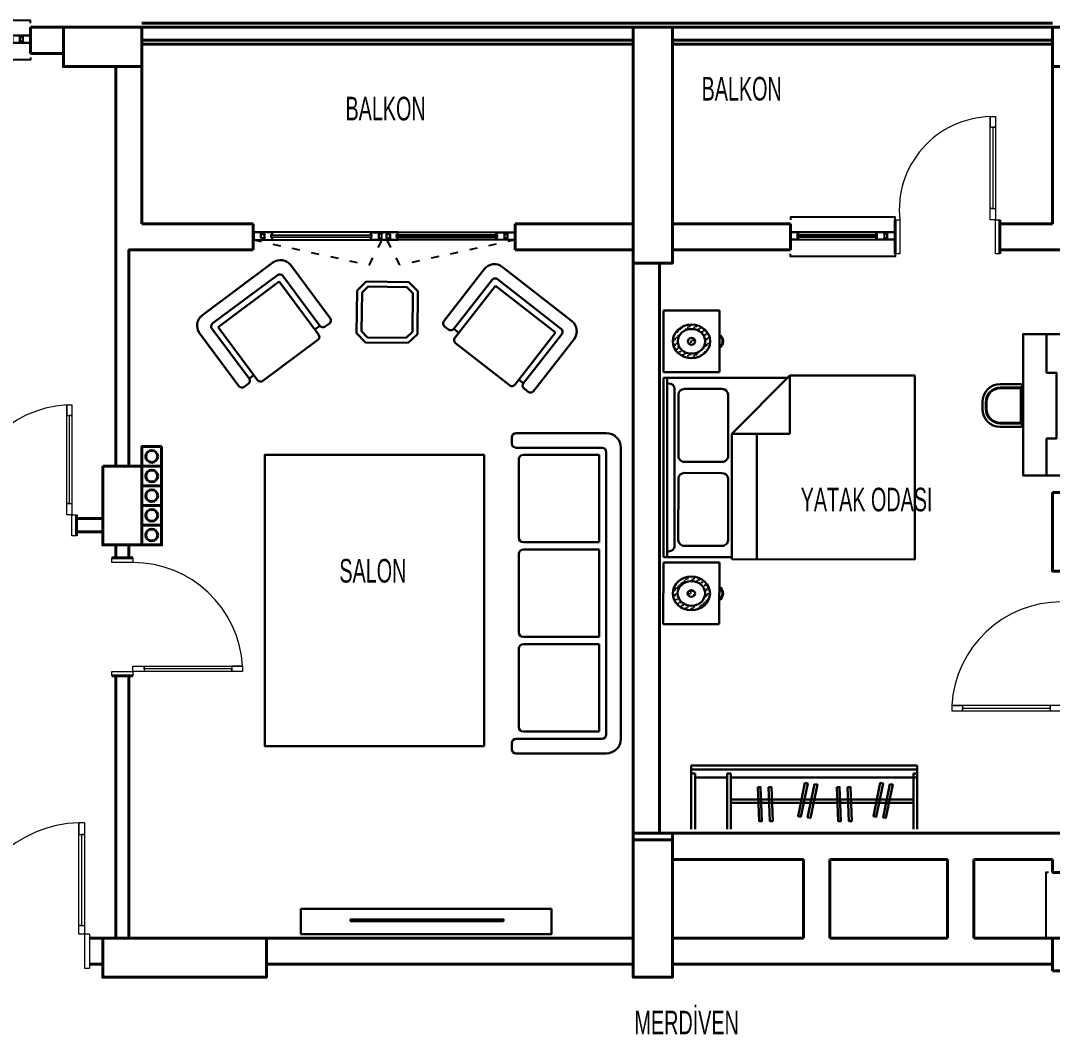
# Model space of a CAD drawing. Header units: millimetres. Extents: x 52 to 4690, y 30 to 1580.
# Drawn here: x 1600 to 2387, y 806 to 1580 of the extents above; entities that cross this region are included whole.
import ezdxf

# ---------------------------------------------------------------- set-up
doc = ezdxf.new("R2010")
doc.units = ezdxf.units.MM
doc.linetypes.add('ACAD_ISO03W100', pattern=[30, 12, -18])
for name, color, linetype, lineweight in [('CAM', 253, 'Continuous', 15), ('duvar_40', 45, 'Continuous', 40), ('PENC_25', 74, 'Continuous', 25), ('TEF', 145, 'Continuous', 30), ('yazı', 253, 'Continuous', 20)]:
    doc.layers.add(name, color=color, linetype=linetype, lineweight=lineweight)
doc.styles.add('ARIAL', font='Arial')

# ---------------------------------------------------------------- blocks, each defined once
blk = doc.blocks.new('4')
at = {"layer": 'TEF', "flags": 128}
for points in [[(2004.912652, 902.062508), (1813.559755, 902.062508), (1813.559755, 882.851427), (2004.912652, 882.851427)], [(1968.274811, 892.72211), (1851.391522, 892.72211), (1851.391522, 894.087534), (1968.274811, 894.087534)]]:
    blk.add_lwpolyline(points, close=True, dxfattribs=at)
blk = doc.blocks.new('25')
at = {"layer": 'CAM', "flags": 128}
for points in [[(2192.438115, 1416.142956), (2253.323893, 1416.142956), (2253.323893, 1416.642956), (2192.438115, 1416.642956)], [(2192.438115, 1414.642956), (2253.323893, 1414.642956), (2253.323893, 1415.142956), (2192.438115, 1415.142956)]]:
    blk.add_lwpolyline(points, close=True, dxfattribs=at)
at = {"layer": 'duvar_40', "linetype": 'ByBlock'}
for p, q in [((2267.162892, 1401.896023), (2267.162892, 1427.896116)), ((2347.162892, 1401.851439), (2347.162892, 1427.851532)), ((2267.162897, 1414.895944), (2267.162897, 1424.895944)), ((2347.162897, 1424.85136), (2347.162897, 1414.85136)), ((2267.151374, 1414.8967), (2267.162892, 1414.8967)), ((2267.162892, 1414.8967), (2267.151374, 1414.8967))]:
    blk.add_line(p, q, dxfattribs=at)
at = {"layer": 'duvar_40', "linetype": 'ByBlock', "flags": 128}
for points in [[(2187.162892, 1404.851439), (2187.162892, 1424.851439)], [(2267.162892, 1404.851439), (2267.162892, 1424.851439)]]:
    blk.add_lwpolyline(points, dxfattribs=at)
at = {"layer": 'PENC_25', "lineweight": 20}
for p, q in [((2339.690313, 1506.611266), (2343.690313, 1506.611266)), ((2267.162892, 1401.895972), (2267.162892, 1427.896116)), ((2267.162892, 1427.896116), (2270.63547, 1427.896116)), ((2270.63547, 1427.896116), (2270.63547, 1401.896023)), ((2343.690313, 1401.851439), (2343.690313, 1427.851532)), ((2343.690313, 1427.851532), (2347.162892, 1427.851532)), ((2347.162892, 1427.851532), (2347.162892, 1401.851388)), ((2270.63547, 1401.896023), (2267.162892, 1401.896023)), ((2347.162892, 1401.851439), (2343.690313, 1401.851439))]:
    blk.add_line(p, q, dxfattribs=at)
at = {"layer": 'PENC_25'}
for p, q in [((2193.138115, 1418.642957), (2252.623893, 1418.642957)), ((2252.623893, 1412.642954), (2193.138115, 1412.642954))]:
    blk.add_line(p, q, dxfattribs=at)
at = {"layer": 'PENC_25', "lineweight": 20, "flags": 128}
blk.add_lwpolyline([(2343.690313, 1506.611266), (2343.690313, 1427.851532), (2339.690313, 1427.851532), (2339.690313, 1506.611266), (2339.690313, 1498.53883), (2343.690313, 1498.53883), (2341.690313, 1498.53883), (2341.690313, 1436.413435), (2339.690313, 1436.413435), (2343.690313, 1436.413435)], dxfattribs=at)
at = {"layer": 'PENC_25', "flags": 128}
for points in [[(2267.162892, 1427.851439), (2267.162892, 1429.851439), (2187.162892, 1429.851439), (2187.162892, 1427.851439)], [(2267.162892, 1401.851439), (2267.162892, 1399.934472), (2187.162892, 1399.934472), (2187.162892, 1401.851439)]]:
    blk.add_lwpolyline(points, dxfattribs=at)
for points in [[(2187.162892, 1418.642957), (2187.162892, 1412.642954), (2187.162892, 1412.642954)], [(2193.138115, 1412.642954), (2187.162892, 1412.642954), (2187.162892, 1418.642957), (2193.138115, 1418.642957), (2193.138115, 1416.642956), (2192.438115, 1416.642956), (2192.438115, 1414.642956), (2193.138115, 1414.642956)], [(2192.938115, 1412.842954), (2187.338112, 1412.842954), (2187.338112, 1418.442957), (2192.938115, 1418.442957), (2192.938115, 1416.842956), (2192.238115, 1416.842956), (2192.238115, 1414.442956), (2192.938115, 1414.442956)], [(2252.623893, 1418.642957), (2260.83811, 1418.642957), (2260.83811, 1417.142956), (2258.838109, 1417.142956), (2258.838109, 1412.642954), (2252.623893, 1412.642954), (2252.623893, 1414.642956), (2253.323893, 1414.642956), (2253.323893, 1416.642956), (2252.623893, 1416.642956)], [(2252.823893, 1418.442957), (2260.63811, 1418.442957), (2260.63811, 1417.342956), (2258.638109, 1417.342956), (2258.638109, 1412.842954), (2252.823893, 1412.842954), (2252.823893, 1414.442956), (2253.523893, 1414.442956), (2253.523893, 1416.842956), (2252.823893, 1416.842956)], [(2267.162892, 1412.642954), (2259.138109, 1412.642954), (2259.138109, 1414.142956), (2261.13811, 1414.142956), (2261.13811, 1418.642957), (2267.162892, 1418.642957), (2267.162892, 1415.642956)], [(2266.738112, 1412.842954), (2259.338109, 1412.842954), (2259.338109, 1413.942956), (2261.33811, 1413.942956), (2261.33811, 1418.442957), (2266.738112, 1418.442957), (2266.738112, 1416.842956), (2266.738112, 1414.442956)], [(2267.162892, 1418.642957), (2267.162892, 1412.642954)]]:
    blk.add_lwpolyline(points, close=True, dxfattribs=at)
at = {"layer": 'PENC_25', "lineweight": 20}
blk.add_arc((2341.561913, 1435.321735), 71.314095, 91.503869, 185.976788, dxfattribs=at)
blk = doc.blocks.new('26')
at = {"layer": 'CAM'}
for p, q in [((1791.00188, 1415.980656), (1791.00188, 1416.480656)), ((1791.00188, 1416.480656), (1867.562877, 1416.480656)), ((1867.562877, 1415.980656), (1791.00188, 1415.980656)), ((1791.00188, 1414.480656), (1791.00188, 1414.980656)), ((1791.00188, 1414.980656), (1867.562877, 1414.980656)), ((1867.562877, 1414.480656), (1791.00188, 1414.480656)), ((1867.562877, 1416.480656), (1867.562877, 1415.980656)), ((1867.562877, 1414.980656), (1867.562877, 1414.480656)), ((1963.323881, 1416.480656), (1886.762884, 1416.480656)), ((1886.762884, 1416.480656), (1886.762884, 1415.980656)), ((1886.762884, 1415.980656), (1963.323881, 1415.980656)), ((1963.323881, 1414.980656), (1886.762884, 1414.980656)), ((1886.762884, 1414.980656), (1886.762884, 1414.480656)), ((1886.762884, 1414.480656), (1963.323881, 1414.480656)), ((1963.323881, 1415.980656), (1963.323881, 1416.480656)), ((1963.323881, 1414.480656), (1963.323881, 1414.980656))]:
    blk.add_line(p, q, dxfattribs=at)
at = {"layer": 'duvar_40', "linetype": 'ByBlock'}
for p, q in [((1777.162892, 1404.851439), (1777.162892, 1424.851439)), ((1977.162892, 1404.851439), (1977.162892, 1424.851439))]:
    blk.add_line(p, q, dxfattribs=at)
at = {"layer": 'PENC_25'}
for p, q in [((1777.16288, 1418.480657), (1777.16288, 1418.480657)), ((1777.16288, 1418.480657), (1777.16288, 1412.480654)), ((1777.16288, 1412.480654), (1777.16288, 1418.480657)), ((1783.187662, 1418.480657), (1777.16288, 1418.480657)), ((1777.16288, 1418.480657), (1777.16288, 1415.480656)), ((1782.987662, 1418.280657), (1777.58766, 1418.280657)), ((1777.58766, 1418.280657), (1777.58766, 1416.680656)), ((1782.987662, 1413.780656), (1782.987662, 1418.280657)), ((1783.187662, 1413.980656), (1783.187662, 1418.480657)), ((1791.70188, 1418.480657), (1783.487662, 1418.480657)), ((1783.487662, 1418.480657), (1783.487662, 1416.980656)), ((1791.50188, 1418.280657), (1783.687662, 1418.280657)), ((1783.687662, 1418.280657), (1783.687662, 1417.180656)), ((1791.50188, 1416.680656), (1791.50188, 1418.280657)), ((1791.70188, 1416.480656), (1791.70188, 1418.480657)), ((1877.16288, 1418.480657), (1791.70188, 1418.480657)), ((1866.862877, 1418.480657), (1874.86288, 1418.480657)), ((1866.862877, 1416.480656), (1866.862877, 1418.480657)), ((1867.062877, 1418.280657), (1874.66288, 1418.280657)), ((1867.062877, 1416.680656), (1867.062877, 1418.280657)), ((1874.66288, 1418.280657), (1874.66288, 1417.180656)), ((1874.86288, 1418.480657), (1874.86288, 1416.980656)), ((1875.16288, 1413.980656), (1875.16288, 1418.480657)), ((1875.16288, 1418.480657), (1877.16288, 1418.480657)), ((1875.36288, 1413.780656), (1875.36288, 1418.280657)), ((1875.36288, 1418.280657), (1877.16288, 1418.280657)), ((1879.162881, 1418.480657), (1877.16288, 1418.480657)), ((1877.16288, 1418.480657), (1962.623881, 1418.480657)), ((1878.962881, 1418.280657), (1877.16288, 1418.280657)), ((1878.962881, 1413.780656), (1878.962881, 1418.280657)), ((1879.162881, 1413.980656), (1879.162881, 1418.480657)), ((1887.462884, 1418.480657), (1879.462881, 1418.480657)), ((1879.462881, 1418.480657), (1879.462881, 1416.980656)), ((1887.262884, 1418.280657), (1879.662881, 1418.280657)), ((1879.662881, 1418.280657), (1879.662881, 1417.180656)), ((1887.262884, 1416.680656), (1887.262884, 1418.280657)), ((1887.462884, 1416.480656), (1887.462884, 1418.480657)), ((1962.623881, 1418.480657), (1970.838098, 1418.480657)), ((1962.623881, 1416.480656), (1962.623881, 1418.480657)), ((1962.823881, 1418.280657), (1970.638098, 1418.280657)), ((1962.823881, 1416.680656), (1962.823881, 1418.280657)), ((1970.638098, 1418.280657), (1970.638098, 1417.180656)), ((1970.838098, 1418.480657), (1970.838098, 1416.980656)), ((1971.138098, 1413.980656), (1971.138098, 1418.480657)), ((1971.138098, 1418.480657), (1977.16288, 1418.480657)), ((1971.338098, 1413.780656), (1971.338098, 1418.280657)), ((1971.338098, 1418.280657), (1976.738101, 1418.280657)), ((1976.738101, 1418.280657), (1976.738101, 1416.680656)), ((1977.16288, 1418.480657), (1977.16288, 1418.480657)), ((1977.16288, 1418.480657), (1977.16288, 1412.480654)), ((1977.16288, 1412.480654), (1977.16288, 1418.480657)), ((1977.16288, 1418.480657), (1977.16288, 1415.480656)), ((1777.16288, 1415.480656), (1777.16288, 1415.480656)), ((1777.16288, 1415.480656), (1777.16288, 1415.480656)), ((1777.16288, 1415.480656), (1777.16288, 1415.480656)), ((1777.16288, 1415.480656), (1777.16288, 1412.480654)), ((1777.16288, 1412.480654), (1777.16288, 1412.480654)), ((1777.16288, 1412.480654), (1785.187663, 1412.480654)), ((1777.58766, 1416.680656), (1777.58766, 1416.680656)), ((1777.58766, 1416.680656), (1777.58766, 1414.280656)), ((1777.58766, 1414.280656), (1777.58766, 1414.280656)), ((1777.58766, 1414.280656), (1777.58766, 1412.680654)), ((1777.58766, 1412.680654), (1784.987663, 1412.680654)), ((1784.987663, 1413.780656), (1782.987662, 1413.780656)), ((1785.187663, 1413.980656), (1783.187662, 1413.980656)), ((1783.487662, 1416.980656), (1785.487663, 1416.980656)), ((1783.687662, 1417.180656), (1785.687663, 1417.180656)), ((1784.987663, 1412.680654), (1784.987663, 1413.780656)), ((1785.187663, 1412.480654), (1785.187663, 1413.980656)), ((1785.487663, 1416.980656), (1785.487663, 1412.480654)), ((1785.487663, 1412.480654), (1791.70188, 1412.480654)), ((1785.687663, 1417.180656), (1785.687663, 1412.680654)), ((1785.687663, 1412.680654), (1791.50188, 1412.680654)), ((1790.80188, 1414.280656), (1790.80188, 1416.680656)), ((1790.80188, 1416.680656), (1791.50188, 1416.680656)), ((1791.50188, 1414.280656), (1790.80188, 1414.280656)), ((1791.00188, 1414.480656), (1791.00188, 1416.480656)), ((1791.00188, 1416.480656), (1791.70188, 1416.480656)), ((1791.70188, 1414.480656), (1791.00188, 1414.480656)), ((1791.50188, 1412.680654), (1791.50188, 1414.280656)), ((1791.70188, 1412.480654), (1791.70188, 1414.480656)), ((1791.70188, 1412.480654), (1877.16288, 1412.480654)), ((1867.562877, 1416.480656), (1866.862877, 1416.480656)), ((1866.862877, 1412.480654), (1866.862877, 1414.480656)), ((1866.862877, 1414.480656), (1867.562877, 1414.480656)), ((1872.862879, 1412.480654), (1866.862877, 1412.480654)), ((1867.762877, 1416.680656), (1867.062877, 1416.680656)), ((1867.062877, 1412.680654), (1867.062877, 1414.280656)), ((1867.062877, 1414.280656), (1867.762877, 1414.280656)), ((1872.662879, 1412.680654), (1867.062877, 1412.680654)), ((1867.562877, 1414.480656), (1867.562877, 1416.480656)), ((1867.762877, 1414.280656), (1867.762877, 1416.680656)), ((1874.66288, 1417.180656), (1872.662879, 1417.180656)), ((1872.662879, 1417.180656), (1872.662879, 1412.680654)), ((1874.86288, 1416.980656), (1872.862879, 1416.980656)), ((1872.862879, 1416.980656), (1872.862879, 1412.480654)), ((1873.162879, 1412.480654), (1873.162879, 1413.980656)), ((1873.162879, 1413.980656), (1875.16288, 1413.980656)), ((1877.16288, 1412.480654), (1873.162879, 1412.480654)), ((1873.362879, 1412.680654), (1873.362879, 1413.780656)), ((1873.362879, 1413.780656), (1875.36288, 1413.780656)), ((1877.16288, 1412.680654), (1873.362879, 1412.680654)), ((1877.16288, 1412.680654), (1880.962882, 1412.680654)), ((1877.16288, 1412.480654), (1881.162882, 1412.480654)), ((1962.623881, 1412.480654), (1877.16288, 1412.480654)), ((1880.962882, 1413.780656), (1878.962881, 1413.780656)), ((1881.162882, 1413.980656), (1879.162881, 1413.980656)), ((1879.462881, 1416.980656), (1881.462882, 1416.980656)), ((1879.662881, 1417.180656), (1881.662882, 1417.180656)), ((1880.962882, 1412.680654), (1880.962882, 1413.780656)), ((1881.162882, 1412.480654), (1881.162882, 1413.980656)), ((1881.462882, 1416.980656), (1881.462882, 1412.480654)), ((1881.462882, 1412.480654), (1887.462884, 1412.480654)), ((1881.662882, 1417.180656), (1881.662882, 1412.680654)), ((1881.662882, 1412.680654), (1887.262884, 1412.680654)), ((1886.562884, 1414.280656), (1886.562884, 1416.680656)), ((1886.562884, 1416.680656), (1887.262884, 1416.680656)), ((1887.262884, 1414.280656), (1886.562884, 1414.280656)), ((1886.762884, 1414.480656), (1886.762884, 1416.480656)), ((1886.762884, 1416.480656), (1887.462884, 1416.480656)), ((1887.462884, 1414.480656), (1886.762884, 1414.480656)), ((1887.262884, 1412.680654), (1887.262884, 1414.280656)), ((1887.462884, 1412.480654), (1887.462884, 1414.480656)), ((1963.323881, 1416.480656), (1962.623881, 1416.480656)), ((1962.623881, 1412.480654), (1962.623881, 1414.480656)), ((1962.623881, 1414.480656), (1963.323881, 1414.480656)), ((1968.838097, 1412.480654), (1962.623881, 1412.480654)), ((1963.523881, 1416.680656), (1962.823881, 1416.680656)), ((1962.823881, 1412.680654), (1962.823881, 1414.280656)), ((1962.823881, 1414.280656), (1963.523881, 1414.280656)), ((1968.638097, 1412.680654), (1962.823881, 1412.680654)), ((1963.323881, 1414.480656), (1963.323881, 1416.480656)), ((1963.523881, 1414.280656), (1963.523881, 1416.680656)), ((1970.638098, 1417.180656), (1968.638097, 1417.180656)), ((1968.638097, 1417.180656), (1968.638097, 1412.680654)), ((1970.838098, 1416.980656), (1968.838097, 1416.980656)), ((1968.838097, 1416.980656), (1968.838097, 1412.480654)), ((1969.138097, 1412.480654), (1969.138097, 1413.980656)), ((1969.138097, 1413.980656), (1971.138098, 1413.980656)), ((1977.16288, 1412.480654), (1969.138097, 1412.480654)), ((1969.338097, 1412.680654), (1969.338097, 1413.780656)), ((1969.338097, 1413.780656), (1971.338098, 1413.780656)), ((1976.738101, 1412.680654), (1969.338097, 1412.680654)), ((1976.738101, 1416.680656), (1976.738101, 1416.680656)), ((1976.738101, 1416.680656), (1976.738101, 1414.280656)), ((1976.738101, 1414.280656), (1976.738101, 1414.280656)), ((1976.738101, 1414.280656), (1976.738101, 1412.680654)), ((1977.16288, 1415.480656), (1977.16288, 1415.480656)), ((1977.16288, 1415.480656), (1977.16288, 1415.480656)), ((1977.16288, 1415.480656), (1977.16288, 1415.480656)), ((1977.16288, 1415.480656), (1977.16288, 1412.480654)), ((1977.16288, 1412.480654), (1977.16288, 1412.480654))]:
    blk.add_line(p, q, dxfattribs=at)
at = {"layer": 'PENC_25', "linetype": 'ACAD_ISO03W100', "ltscale": 0.5}
for p, q in [((1777.332538, 1412.480665), (1865.744757, 1393.437768)), ((1865.744757, 1393.437768), (1875.332538, 1412.480665)), ((1888.92032, 1393.437768), (1879.332539, 1412.480665)), ((1977.332538, 1412.480665), (1888.92032, 1393.437768))]:
    blk.add_line(p, q, dxfattribs=at)
blk = doc.blocks.new('27')
at = {"layer": 'CAM', "flags": 128}
for points in [[(1472.438115, 1566.142956), (1531.500244, 1566.142956), (1531.500244, 1566.642956), (1472.438115, 1566.642956)], [(1472.438115, 1564.642956), (1531.500244, 1564.642956), (1531.500244, 1565.142956), (1472.438115, 1565.142956)], [(1544.400249, 1566.142956), (1593.323893, 1566.142956), (1593.323893, 1566.642956), (1544.400249, 1566.642956)], [(1544.400249, 1564.642956), (1593.323893, 1564.642956), (1593.323893, 1565.142956), (1544.400249, 1565.142956)]]:
    blk.add_lwpolyline(points, close=True, dxfattribs=at)
at = {"layer": 'duvar_40', "linetype": 'ByBlock', "flags": 128}
for points in [[(1467.162892, 1554.851439), (1467.162892, 1574.851439)], [(1607.162892, 1554.851439), (1607.162892, 1574.851439)]]:
    blk.add_lwpolyline(points, dxfattribs=at)
at = {"layer": 'PENC_25'}
for p, q in [((1473.138115, 1568.642957), (1592.623893, 1568.642957)), ((1592.623893, 1562.642954), (1473.138115, 1562.642954))]:
    blk.add_line(p, q, dxfattribs=at)
at = {"layer": 'PENC_25', "flags": 128}
for points in [[(1607.162892, 1577.851439), (1607.162892, 1579.851439), (1467.162892, 1579.851439), (1467.162892, 1577.851439)], [(1607.162892, 1551.851439), (1607.162892, 1549.934472), (1467.162892, 1549.934472), (1467.162892, 1551.851439)]]:
    blk.add_lwpolyline(points, dxfattribs=at)
for points in [[(1467.162892, 1568.642957), (1467.162892, 1562.642954), (1467.162892, 1562.642954)], [(1473.138115, 1562.642954), (1467.162892, 1562.642954), (1467.162892, 1568.642957), (1473.138115, 1568.642957), (1473.138115, 1566.642956), (1472.438115, 1566.642956), (1472.438115, 1564.642956), (1473.138115, 1564.642956)], [(1472.938115, 1562.842954), (1467.338112, 1562.842954), (1467.338112, 1568.442957), (1472.938115, 1568.442957), (1472.938115, 1566.842956), (1472.238115, 1566.842956), (1472.238115, 1564.442956), (1472.938115, 1564.442956)], [(1530.800244, 1562.642954), (1538.800247, 1562.642954), (1538.800247, 1564.142956), (1536.800246, 1564.142956), (1536.800246, 1568.642957), (1530.800244, 1568.642957), (1530.800244, 1566.642956), (1531.500244, 1566.642956), (1531.500244, 1564.642956), (1530.800244, 1564.642956)], [(1531.000244, 1562.842954), (1538.600247, 1562.842954), (1538.600247, 1563.942956), (1536.600246, 1563.942956), (1536.600246, 1568.442957), (1531.000244, 1568.442957), (1531.000244, 1566.842956), (1531.700244, 1566.842956), (1531.700244, 1564.442956), (1531.000244, 1564.442956)], [(1545.100249, 1568.642957), (1537.100246, 1568.642957), (1537.100246, 1567.142956), (1539.100247, 1567.142956), (1539.100247, 1562.642954), (1545.100249, 1562.642954), (1545.100249, 1564.642956), (1544.400249, 1564.642956), (1544.400249, 1566.642956), (1545.100249, 1566.642956)], [(1544.900249, 1568.442957), (1537.300246, 1568.442957), (1537.300246, 1567.342956), (1539.300247, 1567.342956), (1539.300247, 1562.842954), (1544.900249, 1562.842954), (1544.900249, 1564.442956), (1544.200249, 1564.442956), (1544.200249, 1566.842956), (1544.900249, 1566.842956)], [(1592.623893, 1568.642957), (1600.83811, 1568.642957), (1600.83811, 1567.142956), (1598.838109, 1567.142956), (1598.838109, 1562.642954), (1592.623893, 1562.642954), (1592.623893, 1564.642956), (1593.323893, 1564.642956), (1593.323893, 1566.642956), (1592.623893, 1566.642956)], [(1592.823893, 1568.442957), (1600.63811, 1568.442957), (1600.63811, 1567.342956), (1598.638109, 1567.342956), (1598.638109, 1562.842954), (1592.823893, 1562.842954), (1592.823893, 1564.442956), (1593.523893, 1564.442956), (1593.523893, 1566.842956), (1592.823893, 1566.842956)], [(1607.162892, 1562.642954), (1599.138109, 1562.642954), (1599.138109, 1564.142956), (1601.13811, 1564.142956), (1601.13811, 1568.642957), (1607.162892, 1568.642957), (1607.162892, 1565.642956)], [(1606.738112, 1562.842954), (1599.338109, 1562.842954), (1599.338109, 1563.942956), (1601.33811, 1563.942956), (1601.33811, 1568.442957), (1606.738112, 1568.442957), (1606.738112, 1566.842956), (1606.738112, 1564.442956)], [(1607.162892, 1568.642957), (1607.162892, 1562.642954)], [(1530.600244, 1566.142956), (1531.500244, 1566.142956), (1531.500244, 1565.142956), (1530.600244, 1565.142956)]]:
    blk.add_lwpolyline(points, close=True, dxfattribs=at)
blk = doc.blocks.new('A5')
at = {"layer": 'duvar_40', "linetype": 'ByBlock'}
for p, q in [((1552.162892, 1186.896065), (1552.162892, 1202.896159)), ((1552.162897, 1189.895986), (1552.162897, 1199.895986)), ((1642.162892, 1186.851481), (1642.162892, 1202.851575)), ((1642.162897, 1199.851402), (1642.162897, 1189.851402)), ((1552.151374, 1189.896742), (1552.162892, 1189.896742)), ((1552.162892, 1189.896742), (1552.151374, 1189.896742))]:
    blk.add_line(p, q, dxfattribs=at)
at = {"layer": 'PENC_25', "lineweight": 20}
for p, q in [((1634.690313, 1286.57498), (1638.690313, 1286.57498)), ((1552.162892, 1186.896014), (1552.162892, 1202.896159)), ((1552.162892, 1202.896159), (1555.63547, 1202.896159)), ((1555.63547, 1202.896159), (1555.63547, 1186.896065)), ((1638.690313, 1186.851481), (1638.690313, 1202.851575)), ((1638.690313, 1202.851575), (1642.162892, 1202.851575)), ((1642.162892, 1202.851575), (1642.162892, 1186.85143)), ((1555.63547, 1186.896065), (1552.162892, 1186.896065)), ((1642.162892, 1186.851481), (1638.690313, 1186.851481))]:
    blk.add_line(p, q, dxfattribs=at)
at = {"layer": 'PENC_25', "lineweight": 20, "flags": 128}
blk.add_lwpolyline([(1638.690313, 1286.57498), (1638.690313, 1202.851575), (1634.690313, 1202.851575), (1634.690313, 1286.57498), (1634.690313, 1278.502545), (1638.690313, 1278.502545), (1636.690313, 1278.502545), (1636.690313, 1211.413478), (1634.690313, 1211.413478), (1638.690313, 1211.413478)], dxfattribs=at)
at = {"layer": 'PENC_25', "lineweight": 20}
blk.add_arc((1639.437559, 1202.907461), 83.80209, 93.247447, 180.007727, dxfattribs=at)
blk = doc.blocks.new('A6')
at = {"layer": 'duvar_40', "linetype": 'ByBlock'}
for p, q in [((1669.207527, 1169.851441), (1685.20762, 1169.851441)), ((1672.207448, 1169.851436), (1682.207448, 1169.851436)), ((1672.208204, 1169.862959), (1672.208204, 1169.851441)), ((1672.208204, 1169.851441), (1672.208204, 1169.862959)), ((1669.162943, 1079.851441), (1685.163036, 1079.851441)), ((1682.162864, 1079.851436), (1672.162864, 1079.851436))]:
    blk.add_line(p, q, dxfattribs=at)
at = {"layer": 'PENC_25', "lineweight": 20}
for p, q in [((1669.207476, 1169.851441), (1685.20762, 1169.851441)), ((1669.207527, 1166.378863), (1669.207527, 1169.851441)), ((1685.20762, 1166.378863), (1669.207527, 1166.378863)), ((1685.20762, 1169.851441), (1685.20762, 1166.378863)), ((1768.886442, 1087.324019), (1768.886442, 1083.324019)), ((1685.163036, 1079.851441), (1669.162892, 1079.851441)), ((1669.162943, 1083.324019), (1685.163036, 1083.324019)), ((1669.162943, 1079.851441), (1669.162943, 1083.324019)), ((1685.163036, 1083.324019), (1685.163036, 1079.851441))]:
    blk.add_line(p, q, dxfattribs=at)
at = {"layer": 'PENC_25', "lineweight": 20, "flags": 128}
blk.add_lwpolyline([(1768.886442, 1083.324019), (1685.163036, 1083.324019), (1685.163036, 1087.324019), (1768.886442, 1087.324019), (1760.814006, 1087.324019), (1760.814006, 1083.324019), (1760.814006, 1085.324019), (1693.724939, 1085.324019), (1693.724939, 1087.324019), (1693.724939, 1083.324019)], dxfattribs=at)
at = {"layer": 'PENC_25', "lineweight": 20}
blk.add_arc((1685.218922, 1082.576774), 83.80209, 3.247447, 90.007727, dxfattribs=at)
blk = doc.blocks.new('A7')
at = {"layer": 'duvar_40', "linetype": 'ByBlock'}
blk.add_line((1552.162908, 856.835426), (1552.162908, 882.835444), dxfattribs=at)
blk.add_line((1552.162908, 856.835426), (1552.162908, 882.835444), dxfattribs=at)
at = {"layer": 'PENC_25', "lineweight": 20}
for p, q in [((1556.021328, 882.835444), (1552.162908, 882.835444)), ((1552.162908, 882.835444), (1552.162908, 856.835426)), ((1556.021328, 882.835444), (1552.162908, 882.835444)), ((1552.162908, 882.835444), (1552.162908, 856.835426)), ((1556.021328, 856.835426), (1556.021328, 882.835444)), ((1556.021328, 856.835426), (1556.021328, 882.835444)), ((1652.162908, 882.851448), (1648.304487, 882.851448)), ((1648.304487, 882.851448), (1648.304487, 856.85143)), ((1652.162908, 882.851448), (1652.162908, 856.835426)), ((1552.162908, 856.835426), (1556.021328, 856.835426)), ((1552.162908, 856.835426), (1556.021328, 856.835426)), ((1648.304487, 856.85143), (1652.162908, 856.85143))]:
    blk.add_line(p, q, dxfattribs=at)
at = {"layer": 'PENC_25', "lineweight": 20, "flags": 128}
for points in [[(1648.304487, 967.765771), (1648.304487, 882.851448), (1643.860043, 882.851448), (1643.860043, 967.765771), (1643.860043, 958.796398), (1648.304487, 958.796398), (1646.082265, 958.796398), (1646.082265, 889.322389), (1643.860043, 889.322389), (1648.304487, 889.322389)], [(1648.304487, 967.765771), (1643.860043, 967.765771)]]:
    blk.add_lwpolyline(points, dxfattribs=at)
at = {"layer": 'PENC_25', "lineweight": 20}
blk.add_arc((1646.373421, 877.277811), 90.522859, 91.591029, 176.480123, dxfattribs=at)
blk = doc.blocks.new('C1')
at = {"layer": 'duvar_40', "linetype": 'ByBlock'}
for p, q in [((2410.118257, 1139.85143), (2394.118164, 1139.85143)), ((2407.118336, 1139.851426), (2397.118336, 1139.851426)), ((2407.11758, 1139.862948), (2407.11758, 1139.85143)), ((2407.11758, 1139.85143), (2407.11758, 1139.862948)), ((2410.162841, 1049.85143), (2394.162748, 1049.85143)), ((2397.16292, 1049.851426), (2407.16292, 1049.851426))]:
    blk.add_line(p, q, dxfattribs=at)
at = {"layer": 'PENC_25', "lineweight": 20}
for p, q in [((2410.118308, 1139.85143), (2394.118164, 1139.85143)), ((2394.118164, 1139.85143), (2394.118164, 1136.378852)), ((2394.118164, 1136.378852), (2410.118257, 1136.378852)), ((2410.118257, 1136.378852), (2410.118257, 1139.85143)), ((2310.439342, 1057.324009), (2310.439342, 1053.324009)), ((2410.162841, 1053.324009), (2394.162748, 1053.324009)), ((2394.162748, 1053.324009), (2394.162748, 1049.85143)), ((2394.162748, 1049.85143), (2410.162892, 1049.85143)), ((2410.162841, 1049.85143), (2410.162841, 1053.324009))]:
    blk.add_line(p, q, dxfattribs=at)
at = {"layer": 'PENC_25', "lineweight": 20, "flags": 128}
blk.add_lwpolyline([(2310.439342, 1053.324009), (2394.162748, 1053.324009), (2394.162748, 1057.324009), (2310.439342, 1057.324009), (2318.511778, 1057.324009), (2318.511778, 1053.324009), (2318.511778, 1055.324009), (2385.600845, 1055.324009), (2385.600845, 1057.324009), (2385.600845, 1053.324009)], dxfattribs=at)
at = {"layer": 'PENC_25', "lineweight": 20}
blk.add_arc((2394.106862, 1052.576763), 83.80209, 89.992273, 176.752553, dxfattribs=at)
blk = doc.blocks.new('D1')
at = {"layer": 'CAM', "flags": 128}
for points in [[(2396.954375, 885.126653), (2396.954375, 916.012431), (2397.454375, 916.012431), (2397.454375, 885.126653)], [(2398.454375, 885.126653), (2398.454375, 916.012431), (2398.954375, 916.012431), (2398.954375, 885.126653)]]:
    blk.add_lwpolyline(points, close=True, dxfattribs=at)
at = {"layer": 'duvar_40', "linetype": 'ByBlock', "flags": 128}
for points in [[(2387.162858, 929.85143), (2407.162858, 929.85143)], [(2387.162892, 879.85143), (2387.162858, 879.85143)], [(2387.162858, 879.85143), (2407.162858, 879.85143)], [(2407.162858, 879.85143), (2407.162892, 879.85143)]]:
    blk.add_lwpolyline(points, dxfattribs=at)
at = {"layer": 'PENC_25'}
for p, q in [((2394.954373, 915.312431), (2394.954373, 885.826653)), ((2400.954377, 885.826653), (2400.954377, 915.312431))]:
    blk.add_line(p, q, dxfattribs=at)
at = {"layer": 'PENC_25', "flags": 128}
for points in [[(2384.162858, 929.85143), (2382.245892, 929.85143), (2382.245892, 879.85143), (2384.162858, 879.85143)], [(2410.162858, 929.85143), (2412.162858, 929.85143), (2412.162858, 879.85143), (2410.162858, 879.85143)]]:
    blk.add_lwpolyline(points, dxfattribs=at)
for points in [[(2400.954377, 929.85143), (2394.954373, 929.85143)], [(2394.954373, 929.85143), (2394.954373, 921.826647), (2396.454375, 921.826647), (2396.454375, 923.826648), (2400.954377, 923.826648), (2400.954377, 929.85143), (2397.954375, 929.85143)], [(2395.154373, 929.42665), (2395.154373, 922.026647), (2396.254375, 922.026647), (2396.254375, 924.026648), (2400.754377, 924.026648), (2400.754377, 929.42665), (2399.154375, 929.42665), (2396.754375, 929.42665)], [(2400.954377, 915.312431), (2400.954377, 923.526648), (2399.454375, 923.526648), (2399.454375, 921.526647), (2394.954373, 921.526647), (2394.954373, 915.312431), (2396.954375, 915.312431), (2396.954375, 916.012431), (2398.954375, 916.012431), (2398.954375, 915.312431)], [(2400.754377, 915.512431), (2400.754377, 923.326648), (2399.654375, 923.326648), (2399.654375, 921.326647), (2395.154373, 921.326647), (2395.154373, 915.512431), (2396.754375, 915.512431), (2396.754375, 916.212431), (2399.154375, 916.212431), (2399.154375, 915.512431)], [(2394.954373, 885.826653), (2394.954373, 879.85143), (2400.954377, 879.85143), (2400.954377, 885.826653), (2398.954375, 885.826653), (2398.954375, 885.126653), (2396.954375, 885.126653), (2396.954375, 885.826653)], [(2395.154373, 885.626653), (2395.154373, 880.02665), (2400.754377, 880.02665), (2400.754377, 885.626653), (2399.154375, 885.626653), (2399.154375, 884.926653), (2396.754375, 884.926653), (2396.754375, 885.626653)], [(2400.954377, 879.85143), (2394.954373, 879.85143), (2394.954373, 879.85143)]]:
    blk.add_lwpolyline(points, close=True, dxfattribs=at)
blk = doc.blocks.new('kjnklnlkfşfg')
at = {"layer": 'TEF'}
for p, q in [((55325.97592, 10955.358673), (55321.531476, 10955.358673)), ((55334.864809, 10899.803117), (55334.864809, 10957.580895)), ((55398.198142, 10960.914228), (55338.198142, 10960.914228)), ((55401.531476, 10899.803117), (55401.531476, 10957.580895)), ((55409.941597, 10955.358673), (55414.386041, 10955.358673)), ((55318.198142, 10894.247562), (55318.198142, 10952.02534)), ((55329.309254, 10897.580895), (55329.309254, 10952.02534)), ((55329.309254, 10952.02534), (55334.864809, 10952.02534)), ((55401.531476, 10952.02534), (55406.608263, 10952.02534)), ((55406.608263, 10897.580895), (55406.608263, 10952.02534)), ((55417.719374, 10894.247562), (55417.719374, 10952.02534)), ((55404.309254, 10894.247562), (55332.642587, 10894.247562)), ((55401.531476, 10899.803117), (55334.864809, 10899.803117)), ((55404.309254, 10883.136451), (55329.309254, 10883.136451)), ((55404.309254, 10883.136451), (55406.608434, 10883.136451))]:
    blk.add_line(p, q, dxfattribs=at)
for centre, radius, start, end in [((55321.531476, 10952.02534), 3.333333, 90, 180), ((55325.97592, 10952.02534), 3.333333, 0, 90), ((55338.198142, 10957.580895), 3.333333, 90, 180), ((55398.198142, 10957.580895), 3.333333, 0, 90), ((55409.941597, 10952.02534), 3.333333, 90, 180), ((55414.386041, 10952.02534), 3.333333, 0, 90), ((55329.309254, 10894.247562), 11.111111, 180, 270), ((55332.642587, 10897.580895), 3.333333, 180, 270), ((55403.27493, 10897.580895), 3.333333, 270, 0), ((55406.608263, 10894.247562), 11.111111, 270, 0)]:
    blk.add_arc(centre, radius, start, end, dxfattribs=at)
blk = doc.blocks.new('ÇSDKJLFGDF')
at = {"layer": 'TEF'}
for p, q in [((86252.764353, -35586.344067), (86314.764353, -35586.344067)), ((86317.764353, -35593.344067), (86317.764353, -35589.344067)), ((86242.764353, -35696.344067), (86242.764353, -35596.344067)), ((86252.764353, -35696.344067), (86252.764353, -35599.344067)), ((86255.764353, -35596.344067), (86314.764353, -35596.344067)), ((86257.764353, -35661.344067), (86257.764353, -35601.344067)), ((86257.764353, -35601.344067), (86309.764353, -35601.344067)), ((86312.764353, -35658.344067), (86312.764353, -35604.344067)), ((86257.764353, -35661.344067), (86309.764353, -35661.344067)), ((86257.764353, -35666.344067), (86309.764353, -35666.344067)), ((86257.764353, -35696.344067), (86257.764353, -35666.344067)), ((86312.764353, -35696.344067), (86312.764353, -35669.344067)), ((86242.764353, -35696.344067), (86242.764353, -35796.344067)), ((86252.764353, -35696.344067), (86252.764353, -35793.344067)), ((86257.764353, -35696.344067), (86257.764353, -35726.344067)), ((86312.764353, -35696.344067), (86312.764353, -35723.344067)), ((86257.764353, -35726.344067), (86309.764353, -35726.344067)), ((86257.764353, -35731.344067), (86257.764353, -35791.344067)), ((86257.764353, -35731.344067), (86309.764353, -35731.344067)), ((86312.764353, -35734.344067), (86312.764353, -35788.344067)), ((86255.764353, -35796.344067), (86314.764353, -35796.344067)), ((86257.764353, -35791.344067), (86309.764353, -35791.344067)), ((86317.764353, -35799.344067), (86317.764353, -35803.344067)), ((86252.764353, -35806.344067), (86314.764353, -35806.344067))]:
    blk.add_line(p, q, dxfattribs=at)
for centre, radius, start, end in [((86252.764353, -35596.344067), 10, 90, 180), ((86314.764353, -35589.344067), 3, 0, 90), ((86255.764353, -35599.344067), 3, 90, 180), ((86314.764353, -35593.344067), 3, 270, 0), ((86309.764353, -35604.344067), 3, 0, 90), ((86309.764353, -35658.344067), 3, 270, 0), ((86309.764353, -35669.344067), 3, 0, 90), ((86309.764353, -35723.344067), 3, 270, 0), ((86309.764353, -35734.344067), 3, 0, 90), ((86309.764353, -35788.344067), 3, 270, 0), ((86252.764353, -35796.344067), 10, 180, 270), ((86255.764353, -35793.344067), 3, 180, 270), ((86314.764353, -35799.344067), 3, 0, 90), ((86314.764353, -35803.344067), 3, 270, 0)]:
    blk.add_arc(centre, radius, start, end, dxfattribs=at)
blk = doc.blocks.new('FGFGF')
at = {"layer": 'TEF'}
h = blk.add_hatch(dxfattribs=at)
h.set_pattern_fill('CROSS', color=256, scale=0.4, angle=180, style=0, pattern_type=2)
h.set_pattern_definition([(90.030685, (441.3744, 11359.7425), (2.53877536, 2.28735998), [1.143, -3.429]), (0.030685, (442.0097, 11359.1713), (2.5412239, -2.28463937), [1.27, -3.81])])
h.paths.add_polyline_path([(-756.25, -12122.83), (-756.42, -12120.83), (-756.91, -12118.88), (-757.72, -12117.02), (-758.81, -12115.3), (-760.17, -12113.74), (-761.77, -12112.38), (-763.57, -12111.25), (-765.54, -12110.36), (-767.64, -12109.74), (-769.82, -12109.4), (-772.05, -12109.36), (-774.28, -12109.62), (-776.44, -12110.17), (-778.5, -12111.02), (-780.39, -12112.13), (-782.08, -12113.5), (-783.52, -12115.07), (-784.68, -12116.82), (-785.53, -12118.71), (-786.06, -12120.67), (-786.25, -12122.68), (-786.11, -12124.69), (-785.65, -12126.64), (-784.87, -12128.51), (-783.8, -12130.24), (-782.46, -12131.82), (-780.88, -12133.19), (-779.09, -12134.35), (-777.14, -12135.26), (-775.05, -12135.9), (-772.86, -12136.26), (-770.64, -12136.33), (-768.41, -12136.09), (-766.24, -12135.56), (-764.17, -12134.74), (-762.26, -12133.64), (-760.55, -12132.3), (-759.09, -12130.74), (-757.91, -12129), (-757.03, -12127.13), (-756.48, -12125.16), (-756.26, -12123.16)])
h.paths.add_polyline_path([(-760.25, -12122.83), (-760.38, -12121.37), (-760.74, -12119.94), (-761.33, -12118.57), (-762.13, -12117.31), (-763.13, -12116.17), (-764.3, -12115.17), (-765.62, -12114.34), (-767.06, -12113.69), (-768.6, -12113.23), (-770.21, -12112.98), (-771.84, -12112.95), (-773.47, -12113.14), (-775.06, -12113.55), (-776.57, -12114.17), (-777.96, -12114.99), (-779.2, -12115.99), (-780.25, -12117.14), (-781.1, -12118.43), (-781.73, -12119.81), (-782.11, -12121.25), (-782.25, -12122.72), (-782.15, -12124.19), (-781.81, -12125.63), (-781.24, -12127), (-780.45, -12128.27), (-779.47, -12129.42), (-778.31, -12130.43), (-777, -12131.28), (-775.57, -12131.95), (-774.03, -12132.42), (-772.44, -12132.68), (-770.8, -12132.73), (-769.17, -12132.56), (-767.58, -12132.17), (-766.06, -12131.57), (-764.66, -12130.76), (-763.41, -12129.78), (-762.33, -12128.63), (-761.47, -12127.36), (-760.82, -12125.98), (-760.42, -12124.54), (-760.26, -12123.07)])
h.paths.add_polyline_path([(-768.25, -12122.84), (-768.29, -12122.44), (-768.39, -12122.05), (-768.55, -12121.68), (-768.77, -12121.33), (-769.04, -12121.02), (-769.36, -12120.75), (-769.72, -12120.52), (-770.11, -12120.34), (-770.53, -12120.22), (-770.97, -12120.15), (-771.41, -12120.14), (-771.86, -12120.19), (-772.29, -12120.31), (-772.7, -12120.47), (-773.08, -12120.7), (-773.42, -12120.97), (-773.71, -12121.29), (-773.94, -12121.64), (-774.11, -12122.01), (-774.22, -12122.41), (-774.25, -12122.81), (-774.23, -12123.21), (-774.13, -12123.6), (-773.98, -12123.97), (-773.76, -12124.32), (-773.5, -12124.63), (-773.18, -12124.91), (-772.82, -12125.14), (-772.43, -12125.32), (-772.01, -12125.45), (-771.58, -12125.52), (-771.13, -12125.54), (-770.69, -12125.49), (-770.25, -12125.38), (-769.84, -12125.22), (-769.46, -12125), (-769.11, -12124.73), (-768.82, -12124.42), (-768.59, -12124.07), (-768.41, -12123.7), (-768.3, -12123.3), (-768.26, -12122.9)])
h.paths.add_polyline_path([(-756.36, -11920.33), (-756.53, -11918.33), (-757.02, -11916.38), (-757.82, -11914.52), (-758.92, -11912.8), (-760.28, -11911.24), (-761.88, -11909.88), (-763.68, -11908.75), (-765.65, -11907.86), (-767.75, -11907.24), (-769.93, -11906.9), (-772.16, -11906.86), (-774.38, -11907.12), (-776.55, -11907.67), (-778.61, -11908.52), (-780.5, -11909.63), (-782.19, -11911), (-783.63, -11912.57), (-784.79, -11914.32), (-785.64, -11916.21), (-786.17, -11918.17), (-786.36, -11920.18), (-786.22, -11922.19), (-785.76, -11924.14), (-784.98, -11926.01), (-783.91, -11927.74), (-782.57, -11929.32), (-780.99, -11930.69), (-779.2, -11931.85), (-777.24, -11932.76), (-775.15, -11933.4), (-772.97, -11933.76), (-770.75, -11933.83), (-768.52, -11933.59), (-766.35, -11933.06), (-764.28, -11932.24), (-762.37, -11931.14), (-760.66, -11929.8), (-759.2, -11928.24), (-758.02, -11926.5), (-757.14, -11924.63), (-756.59, -11922.66), (-756.37, -11920.66)])
h.paths.add_polyline_path([(-760.36, -11920.33), (-760.49, -11918.87), (-760.85, -11917.44), (-761.43, -11916.07), (-762.24, -11914.81), (-763.23, -11913.67), (-764.41, -11912.67), (-765.73, -11911.84), (-767.17, -11911.19), (-768.71, -11910.73), (-770.31, -11910.48), (-771.95, -11910.45), (-773.58, -11910.64), (-775.17, -11911.05), (-776.67, -11911.67), (-778.07, -11912.49), (-779.3, -11913.49), (-780.36, -11914.64), (-781.21, -11915.93), (-781.83, -11917.31), (-782.22, -11918.75), (-782.36, -11920.23), (-782.26, -11921.69), (-781.92, -11923.13), (-781.35, -11924.5), (-780.56, -11925.77), (-779.58, -11926.92), (-778.42, -11927.93), (-777.11, -11928.78), (-775.68, -11929.45), (-774.14, -11929.92), (-772.54, -11930.18), (-770.91, -11930.23), (-769.28, -11930.06), (-767.69, -11929.67), (-766.17, -11929.07), (-764.77, -11928.26), (-763.52, -11927.28), (-762.44, -11926.13), (-761.58, -11924.86), (-760.93, -11923.48), (-760.53, -11922.04), (-760.37, -11920.57)])
h.paths.add_polyline_path([(-768.36, -11920.34), (-768.4, -11919.94), (-768.49, -11919.55), (-768.66, -11919.18), (-768.87, -11918.83), (-769.15, -11918.52), (-769.47, -11918.25), (-769.83, -11918.02), (-770.22, -11917.84), (-770.64, -11917.72), (-771.08, -11917.65), (-771.52, -11917.64), (-771.97, -11917.69), (-772.4, -11917.81), (-772.81, -11917.97), (-773.19, -11918.2), (-773.53, -11918.47), (-773.82, -11918.79), (-774.05, -11919.14), (-774.22, -11919.51), (-774.32, -11919.91), (-774.36, -11920.31), (-774.33, -11920.71), (-774.24, -11921.1), (-774.09, -11921.47), (-773.87, -11921.82), (-773.6, -11922.13), (-773.29, -11922.41), (-772.93, -11922.64), (-772.54, -11922.82), (-772.12, -11922.95), (-771.68, -11923.02), (-771.24, -11923.04), (-770.79, -11922.99), (-770.36, -11922.88), (-769.95, -11922.72), (-769.56, -11922.5), (-769.22, -11922.23), (-768.93, -11921.92), (-768.69, -11921.57), (-768.52, -11921.2), (-768.41, -11920.8), (-768.36, -11920.4)])
for p, q in [((-793.88, -11895.6), (-748.88, -11895.58)), ((-793.85, -11945.1), (-793.88, -11895.6)), ((-748.88, -11895.58), (-748.85, -11945.08)), ((-748.85, -11945.08), (-793.85, -11945.1)), ((-738.85, -11949.57), (-793.85, -11949.6)), ((-793.85, -11949.6), (-793.77, -12093.6)), ((-790.85, -11949.6), (-790.77, -12093.6)), ((-790.84, -11954.1), (-789.84, -11954.1)), ((-591.85, -11947.69), (-738.85, -11947.77)), ((-738.85, -11947.77), (-738.79, -12048.54)), ((-718.85, -11947.76), (-718.79, -12048.53)), ((-591.77, -12095.29), (-591.85, -11947.69)), ((-784.84, -11958.6), (-784.77, -12084.6)), ((-781.81, -12012.59), (-781.84, -11963.09)), ((-776.84, -11958.59), (-746.84, -11958.58)), ((-741.84, -11963.07), (-741.81, -12012.57)), ((-746.81, -12017.08), (-776.81, -12017.09)), ((-746.81, -12026.08), (-776.81, -12026.09)), ((-781.8, -12030.59), (-781.78, -12080.09)), ((-741.78, -12080.07), (-741.8, -12030.57)), ((-738.79, -12048.54), (-692.15, -12048.51)), ((-738.79, -12048.54), (-692.13, -12095.35)), ((-692.13, -12095.35), (-692.15, -12048.51)), ((-776.77, -12084.59), (-746.77, -12084.58)), ((-793.77, -12093.6), (-693.92, -12093.55)), ((-789.77, -12089.1), (-790.77, -12089.1)), ((-692.13, -12095.35), (-591.77, -12095.29)), ((-748.77, -12098.08), (-793.77, -12098.1)), ((-793.77, -12098.1), (-793.74, -12147.6)), ((-748.74, -12147.58), (-748.77, -12098.08)), ((-793.74, -12147.6), (-748.74, -12147.58))]:
    blk.add_line(p, q, dxfattribs=at)
for centre, major_axis in [((-771.36, -11920.34), (15, 0.01)), ((-771.36, -11920.34), (11, 0.01)), ((-771.36, -11920.34), (3, 0)), ((-771.25, -12122.84), (15, 0.01)), ((-771.25, -12122.84), (11, 0.01)), ((-771.25, -12122.84), (3, 0))]:
    blk.add_ellipse(centre, major_axis=major_axis, ratio=0.9, dxfattribs=at)
for centre, major_axis, start_param, end_param in [((-753.36, -11920.33), (7.5, 0), 5.306139, 7.260232), ((-753.36, -11920.33), (7, 0), 5.359292, 7.207079), ((-789.84, -11958.6), (5, 0), 6.283185, 7.853982), ((-776.84, -11963.09), (5, 0), 1.570796, 3.141593), ((-746.84, -11963.08), (5, 0), 6.283185, 7.853982), ((-776.81, -12012.59), (5, 0), 3.141593, 4.712389), ((-746.81, -12012.58), (5, 0), 4.712389, 6.283185), ((-776.8, -12030.59), (5, 0), 1.570796, 3.141593), ((-746.8, -12030.58), (5, 0), 6.283185, 7.853982), ((-789.77, -12084.6), (5, 0), 4.712389, 6.283185), ((-776.78, -12080.09), (5, 0), 3.141593, 4.712389), ((-746.78, -12080.08), (5, 0), 4.712389, 6.283185), ((-753.25, -12122.83), (7.5, 0), 5.306139, 7.260232), ((-753.25, -12122.83), (7, 0), 5.359292, 7.207079)]:
    blk.add_ellipse(centre, major_axis=major_axis, ratio=0.9, start_param=start_param, end_param=end_param, dxfattribs=at)
blk = doc.blocks.new('kljdfkdlfkşdfglk')
at = {"layer": 'TEF'}
for p, q in [((50363.007499, 6162.783454), (50363.007499, 6140.062408)), ((50364.540832, 6164.316787), (50365.307499, 6164.316787)), ((50366.840832, 6162.783454), (50366.840832, 6140.062408)), ((50405.940832, 6163.062408), (50367.607499, 6163.062408)), ((50367.607499, 6163.062408), (50367.607499, 6140.062408)), ((50405.940832, 6140.062408), (50405.940832, 6163.062408)), ((50406.707499, 6140.062408), (50406.707499, 6162.783454)), ((50408.240832, 6164.316787), (50409.007499, 6164.316787)), ((50410.540832, 6140.062408), (50410.540832, 6162.783454)), ((50382.940832, 6124.729075), (50390.607499, 6124.729075)), ((50382.940832, 6123.962408), (50390.607499, 6123.962408)), ((50382.940832, 6120.129075), (50390.607499, 6120.129075))]:
    blk.add_line(p, q, dxfattribs=at)
at = {"layer": 'TEF', "flags": 128}
blk.add_lwpolyline([(50308.842059, 6208.377787), (50308.842059, 6165.473303), (50466.28789, 6165.473303), (50466.28789, 6208.377787)], close=True, dxfattribs=at)
at = {"layer": 'TEF', "ltscale": 0.3, "flags": 128}
for points in [[(50350.117581, 6191.797921), (50350.117581, 6202.774942), (50422.998075, 6202.774942), (50422.998075, 6191.797921)], [(50308.842059, 6191.797921), (50350.117581, 6191.797921)], [(50422.998075, 6191.797921), (50466.28789, 6191.797921)]]:
    blk.add_lwpolyline(points, dxfattribs=at)
at = {"layer": 'TEF', "flags": 128}
for points in [[(50367.607499, 6150.858833), (50366.840832, 6150.858833)], [(50406.707499, 6150.858833), (50405.940832, 6150.858833)]]:
    blk.add_lwpolyline(points, dxfattribs=at)
at = {"layer": 'TEF'}
for centre, radius, start, end in [((50364.540832, 6162.783454), 1.533333, 90, 180), ((50365.307499, 6162.783454), 1.533333, 0, 90), ((50408.240832, 6162.783454), 1.533333, 90, 180), ((50409.007499, 6162.783454), 1.533333, 0, 90), ((50382.940832, 6140.062408), 19.933333, 180, 270), ((50382.940832, 6140.062408), 16.1, 180, 270), ((50382.940832, 6140.062408), 15.333333, 180, 270), ((50390.607499, 6140.062408), 16.1, 270, 0), ((50390.607499, 6140.062408), 15.333333, 270, 0), ((50390.607499, 6140.062408), 19.933333, 270, 0)]:
    blk.add_arc(centre, radius, start, end, dxfattribs=at)
blk = doc.blocks.new('kljnlknkl')
at = {"layer": 'TEF'}
for p, q in [((50618.102758, 6093.49865), (50557.842675, 6093.49865)), ((50557.842675, 6093.49865), (50557.842675, 5879.377808)), ((50561.550988, 6093.49865), (50561.550988, 5879.377808)), ((50565.259301, 6089.790338), (50565.259301, 6093.49865)), ((50618.102758, 6089.790338), (50565.259301, 6089.790338)), ((50568.967614, 6089.790338), (50568.967614, 6059.53176)), ((50568.967614, 6088.756004), (50568.967614, 6059.53176)), ((50618.102758, 6059.53176), (50565.259301, 6059.53176)), ((50565.259301, 6059.53176), (50565.259301, 6055.823447)), ((50618.102758, 6055.823447), (50565.259301, 6055.823447)), ((50568.967614, 6055.823447), (50568.967614, 5879.377808)), ((50589.899476, 6055.823447), (50589.899476, 5883.086121)), ((50593.119768, 6055.823447), (50593.119768, 5883.086121)), ((50618.102758, 5883.086121), (50565.259301, 5883.086121)), ((50565.259301, 5883.086121), (50565.259301, 5879.377808)), ((50618.102758, 5879.377808), (50557.842675, 5879.377808))]:
    blk.add_line(p, q, dxfattribs=at)
at = {"layer": 'TEF', "flags": 128}
for points in [[(50578.258868, 6030.427604), (50610.435981, 6029.140036), (50610.32863, 6026.457257), (50578.151516, 6027.744825), (50578.258868, 6030.427604)], [(50578.258868, 6020.209303), (50610.435981, 6018.921734), (50610.32863, 6016.238955), (50578.151516, 6017.526524), (50578.258868, 6020.209303)], [(50574.206294, 5985.785973), (50605.735737, 5992.33721), (50606.281949, 5989.708431), (50574.752506, 5983.157193), (50574.206294, 5985.785973)], [(50575.279729, 5976.657213), (50606.809172, 5983.208451), (50607.355384, 5980.579672), (50575.825941, 5974.028434), (50575.279729, 5976.657213)], [(50578.258868, 5955.685556), (50610.435981, 5954.397988), (50610.32863, 5951.715209), (50578.151516, 5953.002777), (50578.258868, 5955.685556)], [(50578.258868, 5945.467255), (50610.435981, 5944.179686), (50610.32863, 5941.496907), (50578.151516, 5942.784476), (50578.258868, 5945.467255)], [(50574.206294, 5914.406323), (50605.735737, 5920.957561), (50606.281949, 5918.328782), (50574.752506, 5911.777544), (50574.206294, 5914.406323)], [(50575.279729, 5905.277564), (50606.809172, 5911.828802), (50607.355384, 5909.200022), (50575.825941, 5902.648785), (50575.279729, 5905.277564)]]:
    blk.add_lwpolyline(points, dxfattribs=at)

msp = doc.modelspace()

# ---------------------------------------------------------------- linework, layer by layer
at = {"layer": 'duvar_40', "linetype": 'ByBlock'}
for p, q in [((1607.162892, 1574.851439), (1692.162892, 1574.851439)), ((1692.162892, 1574.851439), (1692.162892, 1424.851439)), ((2067.162892, 1424.851439), (2067.162892, 1574.851439)), ((2067.162892, 1574.851439), (2067.162942, 1574.851439)), ((2387.162892, 1424.851439), (2387.162892, 1574.851439)), ((2387.162892, 1574.851439), (2467.162892, 1574.851439)), ((1692.162892, 1424.851439), (1777.162892, 1424.851439)), ((1977.162892, 1424.851439), (2067.162892, 1424.851439)), ((2097.162892, 1424.851439), (2187.162892, 1424.851439)), ((2347.162892, 1424.851439), (2387.162892, 1424.851439)), ((2067.162892, 879.85143), (2067.162892, 1404.851439)), ((2087.162892, 1394.851439), (2087.162892, 959.85143)), ((2087.162892, 959.85143), (2397.162892, 959.85143)), ((2197.162892, 939.85143), (2097.162882, 939.85143)), ((2197.162892, 879.85143), (2197.162892, 939.85143)), ((2307.162892, 939.85143), (2217.162892, 939.85143)), ((2217.162892, 939.85143), (2217.162892, 879.85143)), ((2307.162892, 879.85143), (2307.162892, 939.85143)), ((2387.162892, 939.85143), (2327.162892, 939.85143)), ((2327.162892, 939.85143), (2327.162892, 879.85143)), ((2387.162858, 929.85143), (2387.162892, 939.85143)), ((1787.162892, 879.85143), (2067.162892, 879.85143)), ((2097.162893, 879.85143), (2197.162892, 879.85143)), ((2217.162892, 879.85143), (2307.162892, 879.85143)), ((2327.162892, 879.85143), (2387.162858, 879.85143)), ((1652.162908, 859.85143), (1662.162908, 859.85143)), ((1787.162892, 859.85143), (2067.162893, 859.85143)), ((2097.162882, 859.85143), (2387.162858, 859.85143))]:
    msp.add_line(p, q, dxfattribs=at)
at = {"layer": 'duvar_40', "linetype": 'ByBlock', "flags": 128}
for points in [[(1692.162892, 1577.851439), (2387.162892, 1577.851439)], [(1632.162444, 1544.851439), (1692.162892, 1544.851439), (1692.162892, 1574.851439), (1632.162444, 1574.851439), (1632.162444, 1544.851439)], [(1692.162892, 1574.851439), (2387.162892, 1574.851439)], [(2067.162892, 1574.851439), (2067.162892, 1394.851439), (2097.162892, 1394.851439), (2097.162892, 1574.851439), (2067.162892, 1574.851439)], [(2387.162892, 1544.851439), (2447.162892, 1544.851439), (2447.162892, 1574.851439), (2387.162892, 1574.851439), (2387.162892, 1544.851439)], [(1692.162892, 1564.851439), (2067.162892, 1564.851439)], [(1692.162892, 1561.851439), (2067.162892, 1561.851439)], [(2097.162892, 1564.851439), (2387.162892, 1564.851439)], [(2097.162892, 1561.851439), (2387.162892, 1561.851439)], [(1632.162444, 1554.851439), (1607.162892, 1554.851439)], [(1672.162892, 1239.851345), (1672.162892, 1404.851439), (1672.162892, 1544.851439)], [(1777.162892, 1404.851439), (1682.162892, 1404.851439), (1682.162892, 1239.851345)], [(2067.162892, 1404.851439), (1977.162892, 1404.851439)], [(2187.162892, 1404.851439), (2097.162892, 1404.851439)], [(2397.162892, 1404.851439), (2347.162892, 1404.851439)], [(1707.162908, 1254.851392), (1707.162908, 1239.851392), (1692.162908, 1239.851338), (1692.162908, 1254.851392), (1707.162908, 1254.851392)], [(1662.162892, 1239.851345), (1662.162892, 1179.851441), (1692.162892, 1179.851441), (1692.162892, 1239.851345), (1662.162892, 1239.851345)], [(1707.162908, 1239.851399), (1707.162908, 1224.851399), (1692.162908, 1224.851399), (1692.162908, 1239.851345), (1707.162908, 1239.851399)], [(1707.162898, 1224.851406), (1707.162898, 1209.851406), (1692.162898, 1209.851406), (1692.162898, 1224.851406), (1707.162898, 1224.851406)], [(2387.162892, 1219.851304), (2387.162892, 1159.85143), (2427.162341, 1159.85143), (2427.162341, 1219.851304), (2387.162892, 1219.851304)], [(1707.162896, 1209.851428), (1707.162896, 1194.851428), (1692.162896, 1194.851428), (1692.162896, 1209.851428), (1707.162896, 1209.851428)], [(1642.162892, 1199.85143), (1662.162892, 1199.85143)], [(1662.162892, 1189.85143), (1642.162892, 1189.85143)], [(1707.162893, 1194.851451), (1707.162893, 1179.851451), (1692.162893, 1179.851451), (1692.162893, 1194.851451), (1707.162893, 1194.851451)], [(1672.162892, 1169.851441), (1672.162892, 1179.851441)], [(1682.162892, 1179.851441), (1682.162892, 1169.851441)], [(1672.162892, 879.851414), (1672.162892, 1079.851441)], [(1682.162892, 1079.851441), (1682.162892, 879.851414)], [(2097.162882, 959.851414), (2067.162893, 959.851414), (2067.162893, 849.851414), (2097.162882, 849.851414), (2097.162882, 959.851414)], [(1652.162908, 879.85143), (1662.162908, 879.85143)], [(1662.162908, 849.851414), (1787.162892, 849.851414), (1787.162892, 879.851414), (1662.162908, 879.851414), (1662.162908, 849.851414)], [(2387.162858, 854.85143), (2597.162912, 854.85143), (2597.162912, 879.85143), (2387.162858, 879.85143), (2387.162858, 854.85143)]]:
    msp.add_lwpolyline(points, dxfattribs=at)
for points in [[(1632.163018, 1574.851439), (1692.16314, 1574.851439), (1692.16314, 1544.851527), (1632.163018, 1544.851527)], [(1632.163018, 1574.851439), (1692.162842, 1574.851439), (1692.162842, 1544.851527), (1632.163018, 1544.851527)], [(2067.16308, 1574.851439), (2097.162992, 1574.851439), (2097.162992, 1394.85167), (2067.16308, 1394.85167)], [(2067.163378, 1574.851439), (2097.162992, 1574.851439), (2097.162992, 1394.85167), (2067.163378, 1394.85167)], [(1662.16293, 1239.85158), (1692.16314, 1239.85158), (1692.16314, 1179.851458), (1662.16293, 1179.851458)], [(1662.16293, 1239.85158), (1692.162842, 1239.85158), (1692.162842, 1179.851458), (1662.16293, 1179.851458)], [(2067.16308, 954.851374), (2097.162992, 954.851374), (2097.162992, 849.851534), (2067.16308, 849.851534)], [(2067.163378, 954.851374), (2097.162992, 954.851374), (2097.162992, 849.851534), (2067.163378, 849.851534)], [(1662.16293, 879.851446), (1787.163109, 879.851446), (1787.163109, 849.851534), (1662.16293, 849.851534)], [(1662.16293, 879.851446), (1787.163109, 879.851446), (1787.163109, 849.851534), (1662.16293, 849.851534)]]:
    msp.add_lwpolyline(points, close=True, dxfattribs=at)
at = {"layer": 'duvar_40', "linetype": 'ByBlock'}
for centre in [(1699.662908, 1247.351392), (1699.662908, 1232.351399), (1699.662898, 1217.351406), (1699.662896, 1202.351428), (1699.662893, 1187.351451)]:
    msp.add_circle(centre, 4.53413, dxfattribs=at)
at = {"layer": 'TEF'}
for p, q in [((1856.317612, 1373.943894), (1863.319578, 1380.78564)), ((1895.988856, 1380.407542), (1863.319578, 1380.78564)), ((1895.988856, 1380.407542), (1902.830601, 1373.405577)), ((1856.317612, 1373.943894), (1855.939515, 1341.274616)), ((1860.175113, 1372.293509), (1859.834179, 1342.835282)), ((1860.175113, 1372.293509), (1864.880244, 1376.890976)), ((1894.33847, 1376.550041), (1864.880244, 1376.890976)), ((1894.33847, 1376.550041), (1898.935937, 1371.84491)), ((1898.595002, 1342.386684), (1898.935937, 1371.84491)), ((1902.452503, 1340.736299), (1902.830601, 1373.405577)), ((1855.939515, 1341.274616), (1862.78126, 1334.272651)), ((1859.834179, 1342.835282), (1864.431646, 1338.130152)), ((1898.595002, 1342.386684), (1893.889872, 1337.789217)), ((1902.452503, 1340.736299), (1895.450538, 1333.894553)), ((1862.78126, 1334.272651), (1895.450538, 1333.894553)), ((1864.431646, 1338.130152), (1893.889872, 1337.789217))]:
    msp.add_line(p, q, dxfattribs=at)
at = {"layer": 'TEF', "linetype": 'ByBlock', "elevation": 0.205149, "flags": 128}
msp.add_lwpolyline([(1953.319512, 1026.267139), (1785.897909, 1026.267139), (1785.897909, 1248.42813), (1953.319512, 1248.42813)], close=True, dxfattribs=at)

# ---------------------------------------------------------------- block references
for name in ['27', '25', '26', 'A5', 'A6', 'C1', 'A7', 'D1', '4']:
    msp.add_blockref(name, (0, 0))
at = {"layer": 'TEF', "linetype": 'ByBlock', "xscale": 0.872177}
for p, yscale, zscale, rotation in [((34835.641014, 37822.690376), 0.872177, 0.872177, 216.660828), ((-30224.382568, 38574.475201), -0.872177, -0.872177, 322.013006)]:
    msp.add_blockref('kjnklnlkfşfg', p, dxfattribs=dict(at, yscale=yscale, zscale=zscale, rotation=rotation))
at = {"layer": 'TEF'}
for name, p, xscale, yscale, zscale in [('FGFGF', (2844.345247, -10181.549642), 0.95, -0.95, -0.95), ('ÇSDKJLFGDF', (97883.036885, 40805.492966), -1.111111, 1.111111, 1.111111)]:
    msp.add_blockref(name, p, dxfattribs=dict(at, xscale=xscale, yscale=yscale, zscale=zscale))
for name, p, xscale, yscale, zscale, rotation in [('kljdfkdlfkşdfglk', (-1856.834258, -33214.592262), 0.684719, -0.684719, -0.684719, 90), ('kljnlknkl', (7024.122024, 41772.105583), 0.806219, -0.806219, -0.806219, 270)]:
    msp.add_blockref(name, p, dxfattribs=dict(at, xscale=xscale, yscale=yscale, zscale=zscale, rotation=rotation))

# ---------------------------------------------------------------- texts
at = {"layer": 'yazı', "style": 'ARIAL', "width": 0.6}
for s, p in [('BALKON', (2119.381932, 1518.904597, -6562.999728)), ('BALKON', (1847.554964, 1503.754177, -6562.999728)), ('YATAK ODASI', (2195.030333, 1205.451624, -6562.999728)), ('SALON', (1842.867561, 1151.084876, -6562.999728)), ('MERDİVEN', (2068.179683, 806.335717, -6562.994446))]:
    msp.add_text(s, height=18, dxfattribs=at).set_placement(p)

doc.saveas('drawing.dxf')
